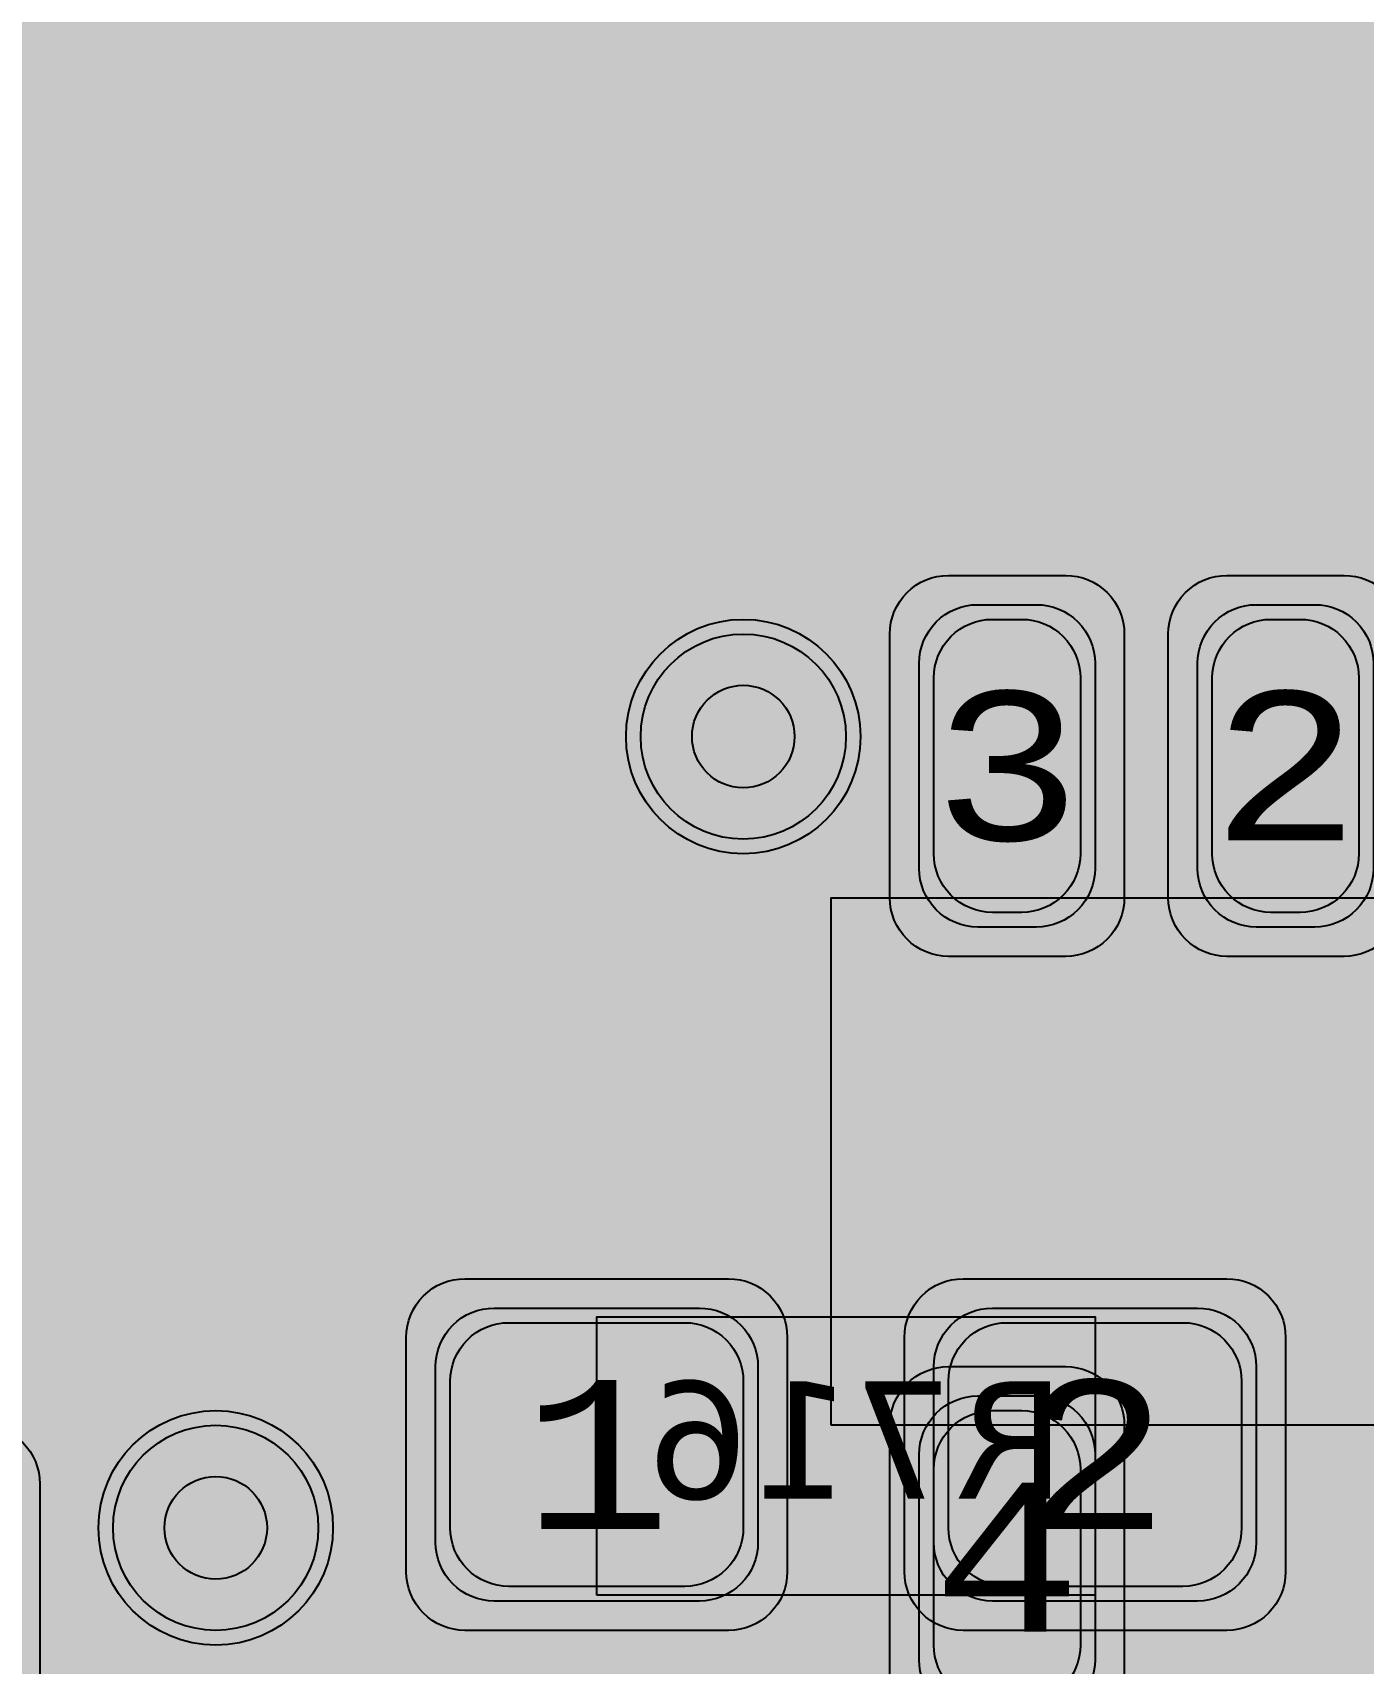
# Model space of a CAD drawing. Extents: x -28 to 199, y -61 to 255.
# Drawn here: x 113.48 to 118.02, y 162.54 to 168.1 of the extents above; entities that cross this region are included whole.
import ezdxf
from ezdxf.enums import TextEntityAlignment as Align

# ---------------------------------------------------------------- set-up
doc = ezdxf.new("R2010")
doc.units = 0
doc.header["$MEASUREMENT"] = 0
for name, color, linetype in [('ASSEMBLY_OUTLINES_BTM', 191, 'CONTINUOUS'), ('ASSEMBLY_OUTLINES_TOP', 102, 'CONTINUOUS'), ('ASSEMBLY_PART_NUMBERS_BTM', 191, 'CONTINUOUS'), ('ASSEMBLY_PART_NUMBERS_TOP', 102, 'CONTINUOUS'), ('ASSEMBLY_REF_DES_BTM', 191, 'CONTINUOUS'), ('ASSEMBLY_REF_DES_TOP', 102, 'CONTINUOUS'), ('DRILL_DRAWING', 21, 'CONTINUOUS'), ('GENERATED_SILKSCREEN_BTM', 255, 'CONTINUOUS'), ('GENERATED_SILKSCREEN_TOP', 140, 'CONTINUOUS'), ('PART_PADS_SMD_BTM', 10, 'CONTINUOUS'), ('PART_PADS_SMD_TOP', 150, 'CONTINUOUS'), ('PIN_NUMBERS_BTM', 8, 'CONTINUOUS'), ('PIN_NUMBERS_TOP', 8, 'CONTINUOUS'), ('PLACEMENT_OUTLINES_BTM', 222, 'CONTINUOUS'), ('PLACEMENT_OUTLINES_TOP', 130, 'CONTINUOUS'), ('PLANE_DATA_LAYER_2', 230, 'CONTINUOUS'), ('PLANE_DATA_LAYER_3', 81, 'CONTINUOUS'), ('PLANE_DATA_LAYER_BOTTOM', 10, 'CONTINUOUS'), ('PLANE_SHAPES_LAYER_2', 230, 'CONTINUOUS'), ('PLANE_SHAPES_LAYER_3', 81, 'CONTINUOUS'), ('PLANE_SHAPES_LAYER_BOTTOM', 10, 'CONTINUOUS'), ('PLANE_SHAPES_LAYER_TOP', 150, 'CONTINUOUS'), ('SILKSCREEN_OUTLINES_BTM', 211, 'CONTINUOUS'), ('SILKSCREEN_OUTLINES_TOP', 150, 'CONTINUOUS'), ('SILKSCREEN_REF_DES_BTM', 211, 'CONTINUOUS'), ('SILKSCREEN_REF_DES_TOP', 150, 'CONTINUOUS'), ('SOLDERMASK_PADS_BTM', 12, 'CONTINUOUS'), ('SOLDERMASK_PADS_TOP', 180, 'CONTINUOUS'), ('SOLDERPASTE_PADS_BTM', 12, 'CONTINUOUS'), ('SOLDERPASTE_PADS_TOP', 180, 'CONTINUOUS'), ('TRACES_LAYER_BOTTOM', 10, 'CONTINUOUS'), ('TRACES_LAYER_TOP', 150, 'CONTINUOUS'), ('VIA_HOLES_LAYER_2', 30, 'CONTINUOUS'), ('VIA_HOLES_LAYER_3', 30, 'CONTINUOUS'), ('VIA_HOLES_LAYER_BOTTOM', 30, 'CONTINUOUS'), ('VIA_HOLES_LAYER_TOP', 30, 'CONTINUOUS'), ('VIA_PADS_LAYER_2', 230, 'CONTINUOUS'), ('VIA_PADS_LAYER_3', 81, 'CONTINUOUS'), ('VIA_PADS_LAYER_BOTTOM', 10, 'CONTINUOUS'), ('VIA_PADS_LAYER_TOP', 150, 'CONTINUOUS')]:
    doc.layers.add(name, color=color, linetype=linetype)
doc.styles.add('COURIER_NEW', font='COUR.TTF')
doc.styles.add('VERDANA', font='verdana.TTF')
doc.styles.add('VERIBEST_GERBER_0', font='txt')

msp = doc.modelspace()

# ---------------------------------------------------------------- hatches: boundary and pattern name
at = {"layer": 'PLANE_DATA_LAYER_BOTTOM'}
h = msp.add_hatch(color=256, dxfattribs=at)
h.paths.add_polyline_path([(149, 169.0762, -0.414213562373095), (148.9238, 169), (147.000008, 169, 0.414213562373095), (147, 168.999992), (147, 168.9142, -0.414213562373095), (146.9238, 168.838), (146.916836, 168.838, 0.1989121654681667), (146.650257, 168.727579), (143.944996, 166.022318, -0.1989133663345656), (143.891114, 166), (137.250008, 166), (137.250004, 165.999999, -0.1462038582376008), (137.2082, 165.987508), (134.125814, 165.987508, 0.1989121654681667), (133.859235, 165.877087), (133.754466, 165.772318, -0.1989133663345372), (133.700584, 165.75), (130.8262, 165.75, -0.414213562373095), (130.75, 165.8262), (130.75, 166.249992, 0.414213562373095), (130.749992, 166.25), (120.250008, 166.25, 0.414213562373095), (120.25, 166.249992), (120.25, 164.5762, -0.414213562373095), (120.1738, 164.5), (119.753893, 164.5, -0.1385740107174841), (119.714013, 164.511269, 0.2825715138385524), (119.085987, 164.511269, -0.1385740107174437), (119.046107, 164.5), (108.750008, 164.5, 0.414213562373095), (108.75, 164.499992), (108.75, 161.5762, -0.414213562373095), (108.6738, 161.5), (108.5762, 161.5, -0.414213562373095), (108.5, 161.5762), (108.5, 161.9, 0.414213562373095), (108.05, 162.35), (106.95, 162.35, 0.3417826534714845), (106.514377, 162.012837, -0.4469152351943249), (106.413497, 161.960731, 0.4438706376830999), (105.620728, 161.556344, -0.3389471313174167), (105.54716, 161.5), (94.5762, 161.5, -0.414213562373095), (94.5, 161.5762), (94.5, 164.712074, -0.1989099556853327), (94.522318, 164.765955), (99.853553, 170.09719, 0.1989122151386037), (100, 170.450743), (100, 172.1738, -0.414213562373095), (100.0762, 172.25), (130.749992, 172.25, 0.414213562373095), (130.75, 172.250008), (130.75, 194.117184, -0.198909955685367), (130.772318, 194.171065), (131.344755, 194.743502, 0.1989121882725125), (131.469235, 195.044022), (131.469235, 198.379979, 0.1989121882725125), (131.344755, 198.680499), (130.772318, 199.252936, -0.198909955685367), (130.75, 199.306817), (130.75, 214.914737, -0.414213562373095), (130.8262, 214.990937), (147.279128, 214.990937, -0.1989133663345656), (147.33301, 214.968619), (148.977682, 213.323947, -0.198909955685367), (149, 213.270066)], flags=0)
h.paths.add_polyline_path([(110.25, 165.75, -0.9999999999999999), (112.25, 165.75, -0.9999999999999999)], flags=0)
h.paths.add_polyline_path([(113.75, 169.75, -0.9999999999999999), (116.75, 169.75, -0.9999999999999999)], flags=0)
h.paths.add_polyline_path([(118.5, 169.75, -0.9999999999999999), (121.5, 169.75, -0.9999999999999999)], flags=0)
h.paths.add_polyline_path([(134.21, 170.75, 0.414213562373095), (134.46, 171), (134.46, 172.5, 0.414213562373095), (134.21, 172.75), (132.71, 172.75, 0.414213562373095), (132.46, 172.5), (132.46, 171, 0.414213562373095), (132.71, 170.75)], flags=0)
h.paths.add_polyline_path([(134.21, 177, 0.414213562373095), (134.46, 177.25), (134.46, 178.75, 0.414213562373095), (134.21, 179), (132.71, 179, 0.414213562373095), (132.46, 178.75), (132.46, 177.25, 0.414213562373095), (132.71, 177)], flags=0)
h.paths.add_polyline_path([(134.21, 183.25, 0.414213562373095), (134.46, 183.5), (134.46, 185, 0.414213562373095), (134.21, 185.25), (132.71, 185.25, 0.414213562373095), (132.46, 185), (132.46, 183.5, 0.414213562373095), (132.71, 183.25)], flags=0)
h.paths.add_polyline_path([(132.46, 190.5, -0.9999999999999999), (134.46, 190.5, -0.9999999999999999)], flags=0)
h.paths.add_polyline_path([(132.46, 196.75, -0.9999999999999999), (134.46, 196.75, -0.9999999999999999)], flags=0)
h.paths.add_polyline_path([(135, 171.75, -0.9999999999999999), (137, 171.75, -0.9999999999999999)], flags=0)
h.paths.add_polyline_path([(135, 178, -0.9999999999999999), (137, 178, -0.9999999999999999)], flags=0)
h.paths.add_polyline_path([(135, 184.25, -0.9999999999999999), (137, 184.25, -0.9999999999999999)], flags=0)
h.paths.add_polyline_path([(135, 190.5, -0.9999999999999999), (137, 190.5, -0.9999999999999999)], flags=0)
h.paths.add_polyline_path([(135, 196.75, -0.9999999999999999), (137, 196.75, -0.9999999999999999)], flags=0)
h.paths.add_polyline_path([(139.749992, 169, 0.414213562373095), (139.75, 169.000008), (139.75, 198.249992, 0.414213562373095), (139.749992, 198.25), (137.250008, 198.25, 0.414213562373095), (137.25, 198.249992), (137.25, 169.000008, 0.414213562373095), (137.250008, 169)], flags=0)
h.paths.add_polyline_path([(142.1, 210.3, -0.9999999999999999), (143.29999999999998, 210.3, -0.9999999999999999)], flags=0)
h.paths.add_polyline_path([(144.1, 179.2, 0.1385725087961841), (144.011269, 179.514013, -0.1385740107174031), (144, 179.553893), (144, 192.314146, 0.1989122151386141), (143.853553, 192.667699), (142.111055, 194.410197, 0.0466846266150895), (142.039326, 194.469652, -0.0466839603697562), (142.028394, 194.478712), (141.903793, 194.603313, -0.1385728852908003), (141.883563, 194.639481, 0.8890740124386082), (140.7, 194.500003), (140.7, 194.499999, 0.3470511284967519), (141.160519, 193.916437, -0.1385728852908476), (141.196687, 193.896207), (141.389803, 193.703091, 0.0466846266150975), (141.461532, 193.643636, -0.0466839603697036), (141.472464, 193.634576), (142.977682, 192.129358, -0.198909955685367), (143, 192.075477), (143, 179.553893, -0.1385740107174032), (142.988731, 179.514013, 0.1385725087961841), (142.9, 179.2, 0.9999999999999999)], flags=0)
h.paths.add_polyline_path([(143, 169, -0.9999999999999999), (145, 169, -0.9999999999999999)], flags=0)
h.paths.add_polyline_path([(145.3, 169.7, -0.9999999999999999), (146.5, 169.7, -0.9999999999999999)], flags=0)
h.paths.add_polyline_path([(144.5, 206.75, -0.9999999999999999), (146.5, 206.75, -0.9999999999999999)], flags=0)
h.paths.add_polyline_path([(145.6, 187.2, -0.9999999999999999), (146.79999999999998, 187.2, -0.9999999999999999)], flags=0)
h.paths.add_polyline_path([(148.111269, 212.585987, 0.1385725087961841), (148.2, 212.9, 0.9999999999999999), (147, 212.9, 0.1385725087961841), (147.088731, 212.585987, -0.1385740107174032), (147.1, 212.546107), (147.1, 211.353893, -0.1385740107174842), (147.088731, 211.314013, 0.1385725087961739), (147, 211, 0.9999999999999999), (148.2, 211, 0.1385725087961739), (148.111269, 211.314013, -0.1385740107174841), (148.1, 211.353893), (148.1, 212.546107, -0.1385740107174031)], flags=0)
h.paths.add_polyline_path([(145.75, 199.25, -0.9999999999999999), (148.75, 199.25, -0.9999999999999999)], flags=0)
h.paths.add_polyline_path([(146.551388, 201.672619, 6.595924566415619), (145.922619, 202.301388, -0.1217123035593108), (145.931388, 202.265899), (145.931388, 202.265898, -0.5165321972622035), (145.830039, 202.193968, 0.5165316951389798), (144.5, 201.250001), (144.5, 201.25, 0.9999999999999999), (146.5, 201.25), (146.5, 201.250002, 0.0842844278408749), (146.443968, 201.580039, -0.6810727290850475)], flags=0)
at = {"layer": 'PLANE_SHAPES_LAYER_2'}
h = msp.add_hatch(color=256, dxfattribs=at)
h.paths.add_polyline_path([(169.5, 129.25), (149.5, 129.25), (142.25, 122), (142.25, 90.5), (147.5, 90.5), (147.5, 80), (154, 80), (154, 69.25), (131.75, 69.25), (131.75, 73.25), (121.25, 73.25), (121.25, 81), (110.5, 81), (110.5, 125.75), (106.5, 125.75), (106.5, 128.75), (93.5, 128.75), (93.5, 120.25), (91.75, 120.25), (91.75, 121.5), (80, 121.5), (80, 118.25), (73.25, 118.25), (73.25, 124.5), (67.5, 124.5), (67.5, 128), (57.75, 128), (57.75, 120.25), (55.25, 120.25), (55.25, 121.5), (47.5, 121.5), (47.5, 119), (35, 119), (35, 134.75), (32.75, 134.75), (32.75, 159.75), (29.25, 159.75), (29.25, 175.25), (22.5, 175.25), (22.5, 195.25), (17.25, 195.25), (17.25, 198), (22.5, 198), (22.5, 216.5), (40.25, 216.5), (40.25, 235.5), (54.5, 235.5), (54.5, 254), (87.25, 254), (87.25, 236.25), (86.25, 236.25), (86.25, 228.75), (81, 228.75), (81, 218.75), (95.25, 218.75), (95.25, 194.5), (87, 194.5), (87, 172), (131.1, 172), (131.1, 208.75), (115.5, 208.75), (115.5, 213.75), (106.75, 213.75), (106.75, 218.75), (110.25, 222.25), (110.25, 226.25), (142.5, 226.25), (142.5, 221.5), (160.5, 221.5), (160.5, 240.75), (169.5, 240.75)])
h.paths.add_polyline_path([(35.5, 149.5), (41.75, 149.5), (41.75, 152), (39.25, 152), (39.25, 154), (37.75, 154), (37.75, 152), (35.5, 152)], flags=16)
h.paths.add_polyline_path([(37.5, 125.75), (37.5, 128.75), (42.75, 128.75), (42.75, 125.75)], flags=16)
h.paths.add_polyline_path([(52, 127.75), (52, 130.75), (54.25, 130.75), (54.25, 127.75)], flags=16)
h.paths.add_polyline_path([(50.75, 219.5), (50.75, 226.5), (71.75, 226.5), (71.75, 219.5)], flags=16)
h.paths.add_polyline_path([(66.5, 150.75), (66.5, 177.5), (72.25, 177.5), (72.25, 150.75)], flags=16)
h.paths.add_polyline_path([(47.25, 185.25), (73, 185.25), (73, 188.25), (70.25, 188.25), (70.25, 191), (47.25, 191)], flags=16)
h.paths.add_polyline_path([(84.5, 208), (84.5, 212.75), (85, 212.75), (85, 208)], flags=16)
h.paths.add_polyline_path([(61.5, 137.25), (87.75, 137.25), (87.75, 140.5), (84.75, 140.5), (84.75, 143), (61.5, 143)], flags=16)
h.paths.add_polyline_path([(88.75, 127), (88.75, 130), (91, 130), (91, 127)], flags=16)
h.paths.add_polyline_path([(85.5, 130.25), (85.5, 132.5), (91, 132.5), (91, 130.25)], flags=16)
h.paths.add_polyline_path([(108.75, 142.25), (135.75, 142.25), (135.75, 145.75), (132.25, 145.75), (132.25, 149), (108.75, 149)], flags=16)
h.paths.add_polyline_path([(114.25, 126.75), (140.75, 126.75), (140.75, 129.75), (137.25, 129.75), (137.25, 133), (114.25, 133)], flags=16)
h.paths.add_polyline_path([(155.25, 180.25), (166.25, 180.25), (166.25, 186.25), (152.25, 186.25), (152.25, 183), (155.25, 183)], flags=16)
at = {"layer": 'PLANE_SHAPES_LAYER_3'}
h = msp.add_hatch(color=256, dxfattribs=at)
h.paths.add_polyline_path([(169.5, 129.25), (149.5, 129.25), (142.25, 122), (142.25, 90.5), (147.5, 90.5), (147.5, 80), (154, 80), (154, 69.25), (131.75, 69.25), (131.75, 73.25), (121.25, 73.25), (121.25, 81), (110.5, 81), (110.5, 125.75), (106.5, 125.75), (106.5, 128.75), (93.5, 128.75), (93.5, 120.25), (91.75, 120.25), (91.75, 121.5), (80, 121.5), (80, 118.25), (73.25, 118.25), (73.25, 124.5), (67.5, 124.5), (67.5, 127.75), (58.25, 127.75), (58.25, 130.25), (88.75, 130.25), (88.75, 127), (91, 127), (91, 132.5), (55, 132.5), (55, 131.25), (52, 131.25), (52, 127.75), (55, 127.75), (55, 127.25), (57.75, 127.25), (57.75, 120.25), (55.25, 120.25), (55.25, 121.5), (47.5, 121.5), (47.5, 119), (35, 119), (35, 134.75), (32.75, 134.75), (32.75, 159.75), (29.25, 159.75), (29.25, 175.25), (22.5, 175.25), (22.5, 195.25), (17.25, 195.25), (17.25, 198), (22.5, 198), (22.5, 216.5), (40.25, 216.5), (40.25, 235.5), (54.5, 235.5), (54.5, 254), (87.25, 254), (87.25, 236.25), (86.25, 236.25), (86.25, 228.75), (81, 228.75), (81, 218.75), (95.25, 218.75), (95.25, 194.5), (87, 194.5), (87, 172), (131.1, 172), (131.1, 208.75), (115.5, 208.75), (115.5, 213.75), (106.75, 213.75), (106.75, 218.75), (110.25, 222.25), (110.25, 226.25), (142.5, 226.25), (142.5, 221.5), (160.5, 221.5), (160.5, 240.75), (169.5, 240.75)])
h.paths.add_polyline_path([(35.5, 149.5), (41.75, 149.5), (41.75, 152), (39.25, 152), (39.25, 154), (37.75, 154), (37.75, 152), (35.5, 152)], flags=16)
h.paths.add_polyline_path([(37.5, 125.75), (37.5, 128.75), (42.75, 128.75), (42.75, 125.75)], flags=16)
h.paths.add_polyline_path([(50.75, 219.5), (50.75, 226.5), (71.75, 226.5), (71.75, 219.5)], flags=16)
h.paths.add_polyline_path([(66.5, 150.75), (66.5, 177.5), (72.25, 177.5), (72.25, 150.75)], flags=16)
h.paths.add_polyline_path([(47.25, 185.25), (73, 185.25), (73, 188.25), (70.25, 188.25), (70.25, 191), (47.25, 191)], flags=16)
h.paths.add_polyline_path([(84.5, 208), (84.5, 212.75), (85, 212.75), (85, 208)], flags=16)
h.paths.add_polyline_path([(61.5, 137.25), (87.75, 137.25), (87.75, 140.5), (84.75, 140.5), (84.75, 143), (61.5, 143)], flags=16)
h.paths.add_polyline_path([(108.75, 142.25), (135.75, 142.25), (135.75, 145.75), (132.25, 145.75), (132.25, 149), (108.75, 149)], flags=16)
h.paths.add_polyline_path([(114.25, 126.75), (140.75, 126.75), (140.75, 129.75), (137.25, 129.75), (137.25, 133), (114.25, 133)], flags=16)
h.paths.add_polyline_path([(155.25, 180.25), (166.25, 180.25), (166.25, 186.25), (152.25, 186.25), (152.25, 183), (155.25, 183)], flags=16)
at = {"layer": 'VIA_HOLES_LAYER_2'}
h = msp.add_hatch(color=256, dxfattribs=at)
edge = h.paths.add_edge_path()
edge.add_arc((115.9, 165.7), 0.175, 0, 360)
h = msp.add_hatch(color=256, dxfattribs=at)
edge = h.paths.add_edge_path()
edge.add_arc((114.1, 163), 0.175, 0, 360)
at = {"layer": 'VIA_HOLES_LAYER_3'}
h = msp.add_hatch(color=256, dxfattribs=at)
edge = h.paths.add_edge_path()
edge.add_arc((115.9, 165.7), 0.175, 0, 360)
h = msp.add_hatch(color=256, dxfattribs=at)
edge = h.paths.add_edge_path()
edge.add_arc((114.1, 163), 0.175, 0, 360)
at = {"layer": 'VIA_HOLES_LAYER_BOTTOM'}
h = msp.add_hatch(color=256, dxfattribs=at)
edge = h.paths.add_edge_path()
edge.add_arc((115.9, 165.7), 0.175, 0, 360)
h = msp.add_hatch(color=256, dxfattribs=at)
edge = h.paths.add_edge_path()
edge.add_arc((114.1, 163), 0.175, 0, 360)
at = {"layer": 'VIA_HOLES_LAYER_TOP'}
h = msp.add_hatch(color=256, dxfattribs=at)
edge = h.paths.add_edge_path()
edge.add_arc((115.9, 165.7), 0.175, 0, 360)
h = msp.add_hatch(color=256, dxfattribs=at)
edge = h.paths.add_edge_path()
edge.add_arc((114.1, 163), 0.175, 0, 360)

# ---------------------------------------------------------------- linework, layer by layer
at = {"layer": 'ASSEMBLY_OUTLINES_BTM'}
msp.add_lwpolyline([(115.4, 162.77), (115.4, 163.72), (117.1, 163.72), (117.1, 162.77)], close=True, dxfattribs=at)
at = {"layer": 'ASSEMBLY_OUTLINES_TOP', "const_width": 0.1}
msp.add_lwpolyline([(116.2, 163.35), (116.2, 165.15), (119.3, 165.15), (119.3, 163.35)], close=True, dxfattribs=at)
at = {"layer": 'GENERATED_SILKSCREEN_BTM', "const_width": 0.15}
for points in [[(113.741, 166.689), (113.573, 166.552), (113.569, 166.547), (113.567, 166.539), (113.568, 166.533), (113.57, 166.528), (113.573, 166.524), (113.578, 166.52), (113.583, 166.517), (113.588, 166.516), (113.593, 166.516), (113.597, 166.519), (113.761, 166.652), (114.085, 166.652), (114.239, 166.526), (114.239, 166.167), (114.103, 166.278), (114.099, 166.279), (114.097, 166.28), (114.096, 166.28), (114.096, 166.281), (114.091, 166.282), (113.754, 166.282), (113.75, 166.281), (113.75, 166.28), (113.748, 166.28), (113.745, 166.279), (113.742, 166.278), (113.573, 166.142), (113.572, 166.139), (113.57, 166.138), (113.569, 166.137), (113.569, 166.135), (113.567, 166.128), (113.566, 166.125), (113.566, 165.85), (113.567, 165.845), (113.569, 165.841), (113.57, 165.837), (113.573, 165.834), (113.741, 165.697), (113.746, 165.695), (113.747, 165.694), (113.75, 165.694), (113.751, 165.693), (113.752, 165.693), (113.754, 165.693), (114.091, 165.693), (114.095, 165.694), (114.099, 165.695), (114.103, 165.697), (114.271, 165.834), (114.274, 165.836), (114.275, 165.837), (114.277, 165.84), (114.279, 165.847), (114.28, 165.85), (114.28, 166.536), (114.279, 166.541), (114.277, 166.545), (114.275, 166.547), (114.274, 166.549), (114.271, 166.552), (114.103, 166.689), (114.099, 166.69), (114.097, 166.691), (114.095, 166.692), (114.091, 166.693), (113.754, 166.693), (113.75, 166.692), (113.748, 166.691), (113.745, 166.69), (113.741, 166.689)], [(115.037, 166.349), (115.041, 166.348), (115.044, 166.347), (115.048, 166.345), (115.184, 166.235), (115.184, 166.652), (114.531, 166.652), (114.524, 166.654), (114.518, 166.658), (114.515, 166.665), (114.514, 166.672), (114.515, 166.68), (114.518, 166.686), (114.524, 166.691), (114.531, 166.693), (115.206, 166.693), (115.213, 166.691), (115.219, 166.686), (115.224, 166.68), (115.226, 166.673), (115.226, 166.192), (115.225, 166.185), (115.222, 166.18), (115.218, 166.177), (115.211, 166.175), (115.207, 166.173), (115.202, 166.172), (115.197, 166.173), (115.193, 166.176), (115.03, 166.309), (114.707, 166.309), (114.551, 166.182), (114.551, 165.86), (114.707, 165.735), (115.03, 165.735), (115.193, 165.867), (115.2, 165.87), (115.206, 165.87), (115.213, 165.866), (115.218, 165.861), (115.222, 165.854), (115.224, 165.847), (115.223, 165.843), (115.222, 165.84), (115.22, 165.837), (115.217, 165.835), (115.048, 165.697), (115.045, 165.695), (115.041, 165.695), (115.037, 165.693), (114.7, 165.693), (114.698, 165.693), (114.696, 165.694), (114.695, 165.694), (114.693, 165.695), (114.691, 165.695), (114.687, 165.697), (114.518, 165.835), (114.515, 165.838), (114.514, 165.84), (114.512, 165.846), (114.511, 165.85), (114.511, 166.192), (114.512, 166.196), (114.514, 166.202), (114.514, 166.204), (114.516, 166.205), (114.517, 166.207), (114.518, 166.209), (114.687, 166.345), (114.692, 166.347), (114.696, 166.348), (114.7, 166.349), (115.037, 166.349)], [(116.129, 166.652), (115.651, 166.652), (115.495, 166.526), (115.495, 166.34), (115.651, 166.213), (116.129, 166.213), (116.129, 166.652)], [(116.778, 165.713), (116.777, 165.706), (116.772, 165.7), (116.765, 165.697), (116.758, 165.696), (116.752, 165.697), (116.745, 165.7), (116.74, 165.706), (116.738, 165.713), (116.738, 166.652), (116.421, 166.652), (116.414, 166.654), (116.408, 166.658), (116.405, 166.665), (116.404, 166.672), (116.405, 166.68), (116.408, 166.687), (116.414, 166.692), (116.421, 166.693), (117.096, 166.693), (117.103, 166.692), (117.109, 166.687), (117.112, 166.68), (117.113, 166.672), (117.112, 166.665), (117.109, 166.658), (117.103, 166.654), (117.096, 166.652), (116.778, 166.652), (116.778, 165.713)], [(114.239, 166.115), (114.239, 165.86), (114.085, 165.734), (113.762, 165.734), (113.606, 165.86), (113.606, 166.115), (113.762, 166.242), (114.085, 166.242), (114.239, 166.115)], [(115.7652, 164.2292), (115.7716, 164.2276), (115.7756, 164.2244), (115.7772, 164.2188), (115.778, 164.2124), (115.7772, 164.2068), (115.7756, 164.2012), (115.7716, 164.1972), (115.7652, 164.1964), (115.4532, 164.1964), (115.4476, 164.1972), (115.4428, 164.2012), (115.4404, 164.2068), (115.4396, 164.2124), (115.4404, 164.2188), (115.4428, 164.2244), (115.4476, 164.2276), (115.4532, 164.2292), (115.594, 164.2292), (115.594, 164.9804), (115.5948, 164.986), (115.5972, 164.99), (115.6012, 164.9924), (115.6068, 164.9932), (115.6108, 164.994), (115.6148, 164.994), (115.618, 164.9924), (115.6212, 164.9892), (115.7772, 164.77), (115.7788, 164.7668), (115.7796, 164.7644), (115.7796, 164.7588), (115.7772, 164.754), (115.7732, 164.75), (115.7684, 164.7468), (115.7628, 164.7452), (115.7596, 164.7452), (115.7572, 164.746), (115.7532, 164.7508), (115.6252, 164.93), (115.6252, 164.2292), (115.7652, 164.2292)], [(114.7212, 164.9932), (114.5868, 164.8836), (114.5836, 164.8796), (114.582, 164.8732), (114.5828, 164.8684), (114.5844, 164.8644), (114.5868, 164.8612), (114.5908, 164.858), (114.5948, 164.8556), (114.5988, 164.8548), (114.6028, 164.8548), (114.606, 164.8572), (114.7372, 164.9636), (114.9964, 164.9636), (115.1196, 164.8628), (115.1196, 164.5756), (115.0108, 164.6644), (115.0076, 164.6652), (115.006, 164.666), (115.0052, 164.666), (115.0052, 164.6668), (115.0012, 164.6676), (114.7316, 164.6676), (114.7284, 164.6668), (114.7284, 164.666), (114.7268, 164.666), (114.7244, 164.6652), (114.722, 164.6644), (114.5868, 164.5556), (114.586, 164.5532), (114.5844, 164.5524), (114.5836, 164.5516), (114.5836, 164.55), (114.582, 164.5444), (114.5812, 164.542), (114.5812, 164.322), (114.582, 164.318), (114.5836, 164.3148), (114.5844, 164.3116), (114.5868, 164.3092), (114.7212, 164.1996), (114.7252, 164.198), (114.726, 164.1972), (114.7284, 164.1972), (114.7292, 164.1964), (114.73, 164.1964), (114.7316, 164.1964), (115.0012, 164.1964), (115.0044, 164.1972), (115.0076, 164.198), (115.0108, 164.1996), (115.1452, 164.3092), (115.1476, 164.3108), (115.1484, 164.3116), (115.15, 164.314), (115.1516, 164.3196), (115.1524, 164.322), (115.1524, 164.8708), (115.1516, 164.8748), (115.15, 164.878), (115.1484, 164.8796), (115.1476, 164.8812), (115.1452, 164.8836), (115.0108, 164.9932), (115.0076, 164.994), (115.006, 164.9948), (115.0044, 164.9956), (115.0012, 164.9964), (114.7316, 164.9964), (114.7284, 164.9956), (114.7268, 164.9948), (114.7244, 164.994), (114.7212, 164.9932)], [(116.526, 164.2204), (116.5276, 164.2148), (116.5268, 164.2092), (116.5236, 164.2044), (116.5188, 164.2012), (116.5132, 164.1996), (116.5076, 164.1988), (116.5028, 164.2004), (116.4988, 164.2052), (116.0676, 164.9724), (116.066, 164.9764), (116.066, 164.9796), (116.066, 164.9828), (116.0676, 164.986), (116.07, 164.9908), (116.0732, 164.994), (116.0772, 164.9956), (116.0812, 164.9964), (116.6212, 164.9964), (116.6268, 164.9948), (116.6316, 164.9908), (116.634, 164.986), (116.6348, 164.9796), (116.634, 164.974), (116.6316, 164.9684), (116.6268, 164.9644), (116.6212, 164.9636), (116.1084, 164.9636), (116.526, 164.2204)], [(116.826, 164.6924), (116.8236, 164.694), (116.8228, 164.698), (116.8212, 164.702), (116.8204, 164.706), (116.8204, 164.8708), (116.8212, 164.8748), (116.8228, 164.8772), (116.8228, 164.8796), (116.8236, 164.8804), (116.8252, 164.8812), (116.826, 164.8828), (116.962, 164.9932), (116.966, 164.9948), (116.9692, 164.9956), (116.9724, 164.9964), (117.3756, 164.9964), (117.3828, 164.9948), (117.3876, 164.9908), (117.3916, 164.986), (117.3932, 164.9804), (117.3932, 164.2124), (117.3916, 164.206), (117.3876, 164.202), (117.3828, 164.1996), (117.3772, 164.1988), (117.3708, 164.1996), (117.3652, 164.202), (117.3612, 164.206), (117.3596, 164.2124), (117.3596, 164.5804), (116.9836, 164.5804), (116.8524, 164.2076), (116.8492, 164.202), (116.8436, 164.1988), (116.838, 164.198), (116.8324, 164.1996), (116.8276, 164.202), (116.8236, 164.206), (116.822, 164.2116), (116.8228, 164.218), (116.954, 164.5908), (116.826, 164.6924)], [(117.3596, 164.9636), (116.9772, 164.9636), (116.8524, 164.8628), (116.8524, 164.714), (116.9772, 164.6124), (117.3596, 164.6124), (117.3596, 164.9636)], [(115.1196, 164.534), (115.1196, 164.33), (114.9964, 164.2292), (114.738, 164.2292), (114.6132, 164.33), (114.6132, 164.534), (114.738, 164.6356), (114.9964, 164.6356), (115.1196, 164.534)], [(113.326, 164.4128), (113.462, 164.5232), (113.466, 164.5248), (113.4692, 164.5256), (113.4724, 164.5264), (113.8756, 164.5264), (113.8828, 164.5248), (113.8876, 164.5208), (113.8916, 164.516), (113.8932, 164.5104), (113.8932, 163.7424), (113.8916, 163.736), (113.8876, 163.732), (113.8828, 163.7296), (113.8772, 163.7288), (113.8708, 163.7296), (113.8652, 163.732), (113.8612, 163.736), (113.8596, 163.7424), (113.8596, 164.1104), (113.4836, 164.1104), (113.3524, 163.7376)], [(113.8596, 164.4936), (113.4772, 164.4936), (113.3524, 164.3928), (113.3524, 164.244), (113.4772, 164.1424), (113.8596, 164.1424), (113.8596, 164.4936)], [(113.3228, 163.748), (113.454, 164.1208), (113.326, 164.2224)], [(118.3524, 164.1028), (118.1732, 163.9748), (118.874, 163.9748)], [(118.3524, 163.3748), (118.1732, 163.2468), (118.874, 163.2468)]]:
    msp.add_lwpolyline(points, dxfattribs=at)
for points in [[(116.171005, 166.027386, 7.5331e-06), (116.170995, 166.027394), (116.170995, 166.672999), (116.168995, 166.679998), (116.163996, 166.685996), (116.157998, 166.690995), (116.148999, 166.692995), (115.645001, 166.692995), (115.641001, 166.691995), (115.637003, 166.690995, -0.0493889894), (115.637002, 166.690995), (115.632002, 166.688995), (115.462003, 166.550996), (115.461005, 166.549, -0.2534505547), (115.461002, 166.548996), (115.459005, 166.547997, -0.0710678123), (115.459004, 166.547996), (115.458005, 166.546997), (115.458005, 166.544, -0.1622776609), (115.458004, 166.543997), (115.456005, 166.540998), (115.455005, 166.535999), (115.455005, 166.330001), (115.456005, 166.325003, -0.0493889889), (115.456005, 166.325002), (115.458005, 166.320002), (115.458005, 166.320001), (115.459005, 166.315003), (115.462003, 166.313004), (115.632003, 166.176004, -0.0710678116), (115.632004, 166.176003), (115.634, 166.175005), (115.636, 166.175005, -0.2360679779), (115.636004, 166.175003), (115.638, 166.174005, -0.049388989), (115.638001, 166.174005), (115.645001, 166.173005), (116.129, 166.173005, -0.4142135624), (116.129005, 166.173), (116.129005, 166.058025, 6.8599e-06), (116.128995, 166.058031), (116.128995, 166.172995), (115.645001, 166.172995, -0.099019513), (115.644999, 166.172995), (115.637999, 166.173995, -0.1845275525), (115.637996, 166.173997), (115.636, 166.174995), (115.634, 166.174995, -0.2360679767), (115.633996, 166.174997), (115.632, 166.175995, -0.1622776608), (115.631997, 166.175996), (115.461997, 166.312996), (115.458998, 166.314995, -0.2534505535), (115.458995, 166.314999), (115.457995, 166.319997, -0.0493889889), (115.457995, 166.319998), (115.455995, 166.324998), (115.455995, 166.324999), (115.454995, 166.329999), (115.454995, 166.536001), (115.455995, 166.541001, -0.1622776597), (115.455996, 166.541004), (115.457995, 166.544002), (115.457995, 166.547, -0.213376806), (115.457996, 166.547004), (115.458996, 166.548004, -0.2617450021), (115.459001, 166.548005), (115.460997, 166.549003), (115.461995, 166.551, -0.2360679778), (115.461997, 166.551004), (115.631996, 166.689003, -0.1622776591), (115.631998, 166.689005), (115.636998, 166.691005, -0.0990195136), (115.637, 166.691005), (115.640999, 166.692005), (115.644999, 166.693005, -0.0990195136), (115.645001, 166.693005), (116.148999, 166.693005, -0.0990195136), (116.149001, 166.693005), (116.158001, 166.691005, -0.1845275529), (116.158004, 166.691003), (116.164003, 166.686004, -0.0710678123), (116.164004, 166.686003), (116.169003, 166.680004, -0.184527552), (116.169005, 166.680001), (116.171005, 166.673001), (116.171005, 166.027386)], [(116.533844, 163.720005, 1.1642e-05), (116.533836, 163.719995), (115.966164, 163.719995, 1.1642e-05), (115.966156, 163.720005), (116.533844, 163.720005)], [(116.542098, 162.769995), (115.957902, 162.769995, 1.22306e-05), (115.957911, 162.770005), (116.542089, 162.770005, 1.22306e-05), (116.542098, 162.769995)]]:
    msp.add_lwpolyline(points, format="xyb", dxfattribs=at)
at = {"layer": 'GENERATED_SILKSCREEN_TOP', "const_width": 0.15}
msp.add_lwpolyline([(113.65, 169.75, -1), (116.85, 169.75, -1)], format="xyb", close=True, dxfattribs=at)
for points in [[(116.443828, 165.149995), (116.200005, 165.149995), (116.200005, 163.350005), (116.443828, 163.350005, 9.7912e-06), (116.443824, 163.349995), (116.2, 163.349995, -0.4142135624), (116.199995, 163.35), (116.199995, 165.15, -0.4142135624), (116.2, 165.150005), (116.443824, 165.150005, 9.7912e-06), (116.443828, 165.149995)], [(117.393828, 165.149995), (117.156172, 165.149995, 9.7912e-06), (117.156176, 165.150005), (117.393824, 165.150005, 9.7912e-06), (117.393828, 165.149995)], [(118.343828, 163.350005, 9.7912e-06), (118.343824, 163.349995), (117.156176, 163.349995, 9.7912e-06), (117.156172, 163.350005), (118.343828, 163.350005)]]:
    msp.add_lwpolyline(points, format="xyb", dxfattribs=at)
for points in [[(113.988, 164.8932), (113.984, 164.8948), (113.9808, 164.8956), (113.9776, 164.8964), (113.5728, 164.8964), (113.5672, 164.8948), (113.5624, 164.8908), (113.5584, 164.886), (113.5568, 164.8804), (113.5568, 164.1124), (113.5584, 164.106), (113.5624, 164.102), (113.5672, 164.0972), (113.5728, 164.0964), (113.9776, 164.0964), (113.9808, 164.0964), (113.9824, 164.0972), (113.984, 164.098), (113.988, 164.0996), (114.1232, 164.2092), (114.1256, 164.2124), (114.1264, 164.214), (114.128, 164.218), (114.1288, 164.222), (114.1288, 164.7708), (114.128, 164.7748), (114.1264, 164.7772), (114.1264, 164.7796), (114.1256, 164.7804), (114.124, 164.7812), (114.1232, 164.7828), (113.988, 164.8932)], [(113.5904, 164.8636), (113.972, 164.8636), (114.0968, 164.7628), (114.0968, 164.23), (113.972, 164.1292), (113.5904, 164.1292), (113.5904, 164.8636)], [(114.7448, 164.8932), (114.8792, 164.7836), (114.8832, 164.7796), (114.884, 164.7732), (114.8832, 164.7684), (114.8816, 164.7644), (114.8792, 164.7612), (114.8752, 164.758), (114.8712, 164.7556), (114.8672, 164.7548), (114.8632, 164.7548), (114.86, 164.7572), (114.7288, 164.8636), (114.4696, 164.8636), (114.3464, 164.7628), (114.3464, 164.4756), (114.4552, 164.5644), (114.4584, 164.5652), (114.46, 164.566), (114.4608, 164.566), (114.4608, 164.5668), (114.4648, 164.5676), (114.7344, 164.5676), (114.7376, 164.5668), (114.7376, 164.566), (114.7392, 164.566), (114.7416, 164.5652), (114.744, 164.5644), (114.8792, 164.4556), (114.88, 164.4532), (114.8816, 164.4524), (114.8824, 164.4516), (114.8824, 164.45), (114.884, 164.4444), (114.8848, 164.442), (114.8848, 164.222), (114.884, 164.218), (114.8824, 164.2148), (114.8816, 164.2116), (114.8792, 164.2092), (114.7448, 164.0996), (114.7408, 164.098), (114.74, 164.0972), (114.7384, 164.0972), (114.7368, 164.0964), (114.736, 164.0964), (114.7344, 164.0964), (114.4648, 164.0964), (114.4616, 164.0972), (114.4584, 164.098), (114.4552, 164.0996), (114.3208, 164.2092), (114.3192, 164.2108), (114.3176, 164.2116), (114.316, 164.214), (114.3144, 164.2196), (114.3136, 164.222), (114.3136, 164.7708), (114.3144, 164.7748), (114.316, 164.778), (114.3176, 164.7796), (114.3192, 164.7812), (114.3208, 164.7836), (114.4552, 164.8932), (114.4584, 164.894), (114.4608, 164.8948), (114.4616, 164.8956), (114.4648, 164.8964), (114.7344, 164.8964), (114.7376, 164.8956), (114.7384, 164.8956), (114.7392, 164.8948), (114.7416, 164.894), (114.7448, 164.8932)], [(115.2112, 164.0996), (115.076, 164.2092), (115.072, 164.2132), (115.0712, 164.218), (115.072, 164.2236), (115.0752, 164.2292), (115.0792, 164.2332), (115.084, 164.2364), (115.0896, 164.2372), (115.0952, 164.2356), (115.2256, 164.1292), (115.484, 164.1292), (115.6088, 164.23), (115.6088, 164.3788), (115.4856, 164.4804), (115.3528, 164.4804), (115.3464, 164.482), (115.3424, 164.4852), (115.34, 164.4908), (115.3392, 164.4964), (115.34, 164.502), (115.3424, 164.5068), (115.3464, 164.5108), (115.3528, 164.5124), (115.4856, 164.5124), (115.6088, 164.614), (115.6088, 164.7628), (115.484, 164.8636), (115.2256, 164.8636), (115.0952, 164.7572), (115.0896, 164.7556), (115.084, 164.7564), (115.0792, 164.7588), (115.0752, 164.7636), (115.072, 164.7684), (115.0712, 164.774), (115.072, 164.7796), (115.076, 164.7836), (115.2112, 164.8932), (115.2136, 164.894), (115.216, 164.8948), (115.2168, 164.8956), (115.22, 164.8964), (115.4896, 164.8964), (115.4936, 164.8956), (115.4952, 164.8948), (115.4976, 164.894), (115.5, 164.8932), (115.6352, 164.7836), (115.6376, 164.7796), (115.6384, 164.7764), (115.64, 164.774), (115.6408, 164.7708), (115.6408, 164.606), (115.64, 164.6036), (115.6384, 164.598), (115.6376, 164.594), (115.6352, 164.5924), (115.5176, 164.4964), (115.6352, 164.4004), (115.636, 164.3988), (115.6376, 164.3972), (115.6384, 164.3964), (115.6384, 164.3948), (115.64, 164.3892), (115.6408, 164.3868), (115.6408, 164.222), (115.64, 164.218), (115.6384, 164.2148), (115.6376, 164.2116), (115.6352, 164.2092), (115.5, 164.0996), (115.4968, 164.098), (115.496, 164.0972), (115.4936, 164.0972), (115.4928, 164.0964), (115.492, 164.0964), (115.4896, 164.0964), (115.22, 164.0964), (115.2168, 164.0972), (115.2136, 164.098), (115.2112, 164.0996)], [(114.3464, 164.434), (114.3464, 164.23), (114.4696, 164.1292), (114.728, 164.1292), (114.8528, 164.23), (114.8528, 164.434), (114.728, 164.5356), (114.4696, 164.5356), (114.3464, 164.434)]]:
    msp.add_lwpolyline(points, dxfattribs=at)
at = {"layer": 'PART_PADS_SMD_BTM'}
for points in [[(114.85, 163.55, -0.4142135624), (115.05, 163.75), (115.75, 163.75, -0.4142135624), (115.95, 163.55), (115.95, 162.95, -0.4142135624), (115.75, 162.75), (115.05, 162.75, -0.4142135624), (114.85, 162.95)], [(116.55, 163.55, -0.4142135624), (116.75, 163.75), (117.45, 163.75, -0.4142135624), (117.65, 163.55), (117.65, 162.95, -0.4142135624), (117.45, 162.75), (116.75, 162.75, -0.4142135624), (116.55, 162.95)]]:
    msp.add_lwpolyline(points, format="xyb", close=True, dxfattribs=at)
at = {"layer": 'PART_PADS_SMD_TOP'}
for points in [[(116.9, 166.15, -0.4142135624), (117.1, 165.95), (117.1, 165.25, -0.4142135624), (116.9, 165.05), (116.7, 165.05, -0.4142135624), (116.5, 165.25), (116.5, 165.95, -0.4142135624), (116.7, 166.15)], [(117.85, 166.15, -0.4142135624), (118.05, 165.95), (118.05, 165.25, -0.4142135624), (117.85, 165.05), (117.65, 165.05, -0.4142135624), (117.45, 165.25), (117.45, 165.95, -0.4142135624), (117.65, 166.15)], [(116.9, 163.45, -0.4142135624), (117.1, 163.25), (117.1, 162.55, -0.4142135624), (116.9, 162.35), (116.7, 162.35, -0.4142135624), (116.5, 162.55), (116.5, 163.25, -0.4142135624), (116.7, 163.45)]]:
    msp.add_lwpolyline(points, format="xyb", close=True, dxfattribs=at)
at = {"layer": 'PLACEMENT_OUTLINES_BTM'}
msp.add_lwpolyline([(115.4, 162.77), (115.4, 163.72), (117.1, 163.72), (117.1, 162.77)], close=True, dxfattribs=at)
at = {"layer": 'PLACEMENT_OUTLINES_TOP'}
msp.add_lwpolyline([(116.2, 163.35), (116.2, 165.15), (119.3, 165.15), (119.3, 163.35)], close=True, dxfattribs=at)
at = {"layer": 'PLANE_DATA_LAYER_2', "const_width": 0.5}
msp.add_lwpolyline([(115.25, 169.75), (115.25, 168.1738)], dxfattribs=at)
at = {"layer": 'PLANE_DATA_LAYER_3', "const_width": 0.5}
msp.add_lwpolyline([(115.25, 169.75), (115.25, 168.1738)], dxfattribs=at)
at = {"layer": 'PLANE_DATA_LAYER_BOTTOM', "const_width": 0.5}
msp.add_lwpolyline([(115.25, 169.75), (115.25, 168.1738)], dxfattribs=at)
at = {"layer": 'PLANE_SHAPES_LAYER_BOTTOM'}
for points in [[(94.5, 166.25), (130.75, 166.25), (94.5, 172.25), (130.75, 172.25)], [(108.75, 164.5), (120.25, 164.5), (108.75, 166.25), (120.25, 166.25)]]:
    msp.add_solid(points, dxfattribs=at)
at = {"layer": 'PLANE_SHAPES_LAYER_TOP'}
msp.add_solid([(86.25, 166.5), (124.75, 166.5), (86.25, 171.75), (124.75, 171.75)], dxfattribs=at)
at = {"layer": 'SILKSCREEN_OUTLINES_BTM'}
msp.add_lwpolyline([(115.4, 162.77), (115.4, 163.72), (117.1, 163.72), (117.1, 162.77)], close=True, dxfattribs=at)
at = {"layer": 'SILKSCREEN_OUTLINES_TOP'}
msp.add_lwpolyline([(116.2, 163.35), (116.2, 165.15), (119.3, 165.15), (119.3, 163.35)], close=True, dxfattribs=at)
at = {"layer": 'SOLDERMASK_PADS_BTM'}
for points in [[(114.75, 163.65, -0.4142135624), (114.95, 163.85), (115.85, 163.85, -0.4142135624), (116.05, 163.65), (116.05, 162.85, -0.4142135624), (115.85, 162.65), (114.95, 162.65, -0.4142135624), (114.75, 162.85)], [(116.45, 163.65, -0.4142135624), (116.65, 163.85), (117.55, 163.85, -0.4142135624), (117.75, 163.65), (117.75, 162.85, -0.4142135624), (117.55, 162.65), (116.65, 162.65, -0.4142135624), (116.45, 162.85)], [(113.5, 162.35, -0.4142135624), (113.3, 162.15), (112.4, 162.15, -0.4142135624), (112.2, 162.35), (112.2, 163.15, -0.4142135624), (112.4, 163.35), (113.3, 163.35, -0.4142135624), (113.5, 163.15)]]:
    msp.add_lwpolyline(points, format="xyb", close=True, dxfattribs=at)
at = {"layer": 'SOLDERMASK_PADS_TOP'}
for points in [[(117, 166.25, -0.4142135624), (117.2, 166.05), (117.2, 165.15, -0.4142135624), (117, 164.95), (116.6, 164.95, -0.4142135624), (116.4, 165.15), (116.4, 166.05, -0.4142135624), (116.6, 166.25)], [(117.95, 166.25, -0.4142135624), (118.15, 166.05), (118.15, 165.15, -0.4142135624), (117.95, 164.95), (117.55, 164.95, -0.4142135624), (117.35, 165.15), (117.35, 166.05, -0.4142135624), (117.55, 166.25)], [(117, 163.55, -0.4142135624), (117.2, 163.35), (117.2, 162.45, -0.4142135624), (117, 162.25), (116.6, 162.25, -0.4142135624), (116.4, 162.45), (116.4, 163.35, -0.4142135624), (116.6, 163.55)]]:
    msp.add_lwpolyline(points, format="xyb", close=True, dxfattribs=at)
at = {"layer": 'SOLDERPASTE_PADS_BTM'}
for points in [[(114.9, 163.5, -0.4142135624), (115.1, 163.7), (115.7, 163.7, -0.4142135624), (115.9, 163.5), (115.9, 163, -0.4142135624), (115.7, 162.8), (115.1, 162.8, -0.4142135624), (114.9, 163)], [(116.6, 163.5, -0.4142135624), (116.8, 163.7), (117.4, 163.7, -0.4142135624), (117.6, 163.5), (117.6, 163, -0.4142135624), (117.4, 162.8), (116.8, 162.8, -0.4142135624), (116.6, 163)]]:
    msp.add_lwpolyline(points, format="xyb", close=True, dxfattribs=at)
at = {"layer": 'SOLDERPASTE_PADS_TOP'}
for points in [[(116.85, 166.1, -0.4142135624), (117.05, 165.9), (117.05, 165.3, -0.4142135624), (116.85, 165.1), (116.75, 165.1, -0.4142135624), (116.55, 165.3), (116.55, 165.9, -0.4142135624), (116.75, 166.1)], [(117.8, 166.1, -0.4142135624), (118, 165.9), (118, 165.3, -0.4142135624), (117.8, 165.1), (117.7, 165.1, -0.4142135624), (117.5, 165.3), (117.5, 165.9, -0.4142135624), (117.7, 166.1)], [(116.85, 163.4, -0.4142135624), (117.05, 163.2), (117.05, 162.6, -0.4142135624), (116.85, 162.4), (116.75, 162.4, -0.4142135624), (116.55, 162.6), (116.55, 163.2, -0.4142135624), (116.75, 163.4)]]:
    msp.add_lwpolyline(points, format="xyb", close=True, dxfattribs=at)
at = {"layer": 'TRACES_LAYER_BOTTOM', "const_width": 0.35}
for points in [[(114.1, 163), (114.35, 163.25), (115.4, 163.25)], [(117.1, 163.25), (117.75, 162.6), (117.75, 161.35)], [(112.85, 162.75), (113.85, 162.75), (114.1, 163)]]:
    msp.add_lwpolyline(points, dxfattribs=at)
at = {"layer": 'TRACES_LAYER_TOP'}
for points, const_width in [([(126.65, 166.5), (125.541309, 166.5), (124.403418, 167.637891), (111.035516, 167.637891), (103.647625, 160.25), (101.669869, 160.25), (101.504, 160.415869), (101.504, 160.415871), (100.915871, 161.004), (100.084129, 161.004), (99.496, 160.415871), (99.496, 160.415869), (99.330131, 160.25), (94.95, 160.25), (93.1, 158.4)], 0.5), ([(115.070583, 166.791764), (109.6, 161.321181), (109.6, 157.9)], 0.35), ([(117.75, 165.6), (117.75, 166.461379), (117.419615, 166.791764), (115.070583, 166.791764)], 0.254), ([(115.9, 165.7), (116, 165.6), (116.8, 165.6)], 0.254), ([(117.75, 165.6), (118.7, 165.6)], 0.254), ([(112.8, 161.85), (112.8, 162.767122), (113.032878, 163), (114.1, 163)], 0.35), ([(116.8, 162.9), (116.8, 162.65), (116, 161.85), (114.7, 161.85)], 0.35)]:
    msp.add_lwpolyline(points, dxfattribs=dict(at, const_width=const_width))
at = {"layer": 'VIA_HOLES_LAYER_2'}
for centre in [(115.9, 165.7), (114.1, 163)]:
    msp.add_circle(centre, 0.175, dxfattribs=at)
at = {"layer": 'VIA_HOLES_LAYER_3'}
for centre in [(115.9, 165.7), (114.1, 163)]:
    msp.add_circle(centre, 0.175, dxfattribs=at)
at = {"layer": 'VIA_HOLES_LAYER_BOTTOM'}
for centre in [(115.9, 165.7), (114.1, 163)]:
    msp.add_circle(centre, 0.175, dxfattribs=at)
at = {"layer": 'VIA_HOLES_LAYER_TOP'}
for centre in [(115.9, 165.7), (114.1, 163)]:
    msp.add_circle(centre, 0.175, dxfattribs=at)
at = {"layer": 'VIA_PADS_LAYER_2'}
for centre in [(115.9, 165.7), (114.1, 163)]:
    msp.add_circle(centre, 0.4, dxfattribs=at)
at = {"layer": 'VIA_PADS_LAYER_3'}
for centre in [(115.9, 165.7), (114.1, 163)]:
    msp.add_circle(centre, 0.4, dxfattribs=at)
at = {"layer": 'VIA_PADS_LAYER_BOTTOM'}
for centre in [(115.9, 165.7), (114.1, 163)]:
    msp.add_circle(centre, 0.35, dxfattribs=at)
at = {"layer": 'VIA_PADS_LAYER_TOP'}
for centre in [(115.9, 165.7), (114.1, 163)]:
    msp.add_circle(centre, 0.35, dxfattribs=at)

# ---------------------------------------------------------------- texts
at = {"layer": 'ASSEMBLY_PART_NUMBERS_BTM', "style": 'VERIBEST_GERBER_0', "text_generation_flag": 2}
for s, p in [('ERJ-3EKF3923V', (116.25, 165.79)), ('CL10B104KB8SFNC', (122.5, 162.71))]:
    msp.add_text(s, height=2.032, dxfattribs=at).set_placement(p, align=Align.TOP_LEFT)
at = {"layer": 'ASSEMBLY_PART_NUMBERS_TOP', "style": 'VERIBEST_GERBER_0'}
for s, p in [('ERJ-3EKF1004V', (118.21, 188.25)), ('CL10B104KB8SFNC', (119.29, 185.75)), ('ERJ-3EKF4701V', (117.96, 184)), ('MMZ1608A182B', (119.96, 182)), ('ERJ-3EKF4701V', (117.96, 164.25))]:
    msp.add_text(s, height=2.032, rotation=270, dxfattribs=at).set_placement(p, align=Align.TOP_LEFT)
for s, p in [('5126', (115.25, 167.21)), ('SN74AHCT1G00DBVR', (117.75, 166.79)), ('SN74AHCT1G00DBVR', (113.75, 163.04))]:
    msp.add_text(s, height=2.032, dxfattribs=at).set_placement(p, align=Align.TOP_LEFT)
at = {"layer": 'ASSEMBLY_REF_DES_BTM', "style": 'VERDANA', "text_generation_flag": 2}
msp.add_text('R716', height=0.4, dxfattribs=at).set_placement((117, 163.5), align=Align.TOP_LEFT)
at = {"layer": 'ASSEMBLY_REF_DES_TOP', "style": 'VERDANA'}
for s, height, p in [('TP48', 1, (112.5, 167.5)), ('D63', 0.8, (116.55, 164.7))]:
    msp.add_text(s, height=height, dxfattribs=at).set_placement(p, align=Align.TOP_LEFT)
at = {"layer": 'DRILL_DRAWING', "style": 'VERIBEST_GERBER_0'}
for p in [(115.9, 165.7), (114.1, 163)]:
    msp.add_text('A', height=2, dxfattribs=at).set_placement(p, align=Align.MIDDLE_CENTER)
at = {"layer": 'PIN_NUMBERS_BTM', "style": 'COURIER_NEW'}
for s, p in [('3', (116.8, 165.6)), ('2', (117.75, 165.6)), ('1', (115.4, 163.25)), ('2', (117.1, 163.25)), ('4', (116.8, 162.9))]:
    msp.add_text(s, height=0.508, dxfattribs=at).set_placement(p, align=Align.MIDDLE_CENTER)
at = {"layer": 'PIN_NUMBERS_TOP', "style": 'COURIER_NEW'}
for s, p in [('3', (116.8, 165.6)), ('2', (117.75, 165.6)), ('1', (115.4, 163.25)), ('2', (117.1, 163.25)), ('4', (116.8, 162.9))]:
    msp.add_text(s, height=0.508, dxfattribs=at).set_placement(p, align=Align.MIDDLE_CENTER)
at = {"layer": 'SILKSCREEN_REF_DES_BTM', "style": 'VERIBEST_GERBER_0', "text_generation_flag": 2}
for s, height, p in [('TP56', 1, (117.25, 166.71)), ('R716', 0.8, (117.5, 165.01)), ('R719', 0.8, (114, 164.54))]:
    msp.add_text(s, height=height, dxfattribs=at).set_placement(p, align=Align.TOP_LEFT)
at = {"layer": 'SILKSCREEN_REF_DES_TOP', "style": 'VERIBEST_GERBER_0'}
msp.add_text('D63', height=0.8, dxfattribs=at).set_placement((113.45, 164.91), align=Align.TOP_LEFT)

doc.saveas('drawing.dxf')
